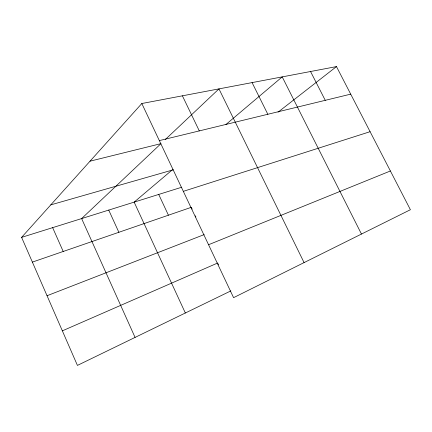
<?xml version="1.0" encoding="UTF-8"?>
<svg xmlns="http://www.w3.org/2000/svg" width="432" height="432" viewBox="0 0 432 432"><rect width="100%" height="100%" fill="white"/><g stroke="black" fill="none" stroke-linecap="round" stroke-linejoin="round"><path stroke-width="0.65" d="M230.828 290.914L77.425 365.407L21.6 237.368L141.815 103.518L336.479 66.593L410.4 209.72L233.577 297.664L141.815 103.518M165.375 139.487L218.965 88.884L304.074 262.602M172.908 169.344L134.147 202.127L185.344 313.006M225.893 124.529L282.215 76.885L361.46 234.058M278.046 112.158L336.479 66.593M62.359 330.847L217.642 263.018L218.5 264.838M208.559 244.733L390.393 170.98M47.045 295.726L204.201 234.592M32.384 262.1L191.306 207.311L192.164 209.131M183.325 191.344L370.1 131.69M21.6 237.368L181.802 187.207M50.782 204.876L173.183 169.835M90.029 161.179L160.985 143.635L81.626 218.57L135.07 337.414M159.343 140.6L350.714 94.149M310.549 71.512L325.264 100.327M252.083 82.604L267.829 114.269M182.401 95.823L199.298 130.901M195.318 215.8L195.89 217.01M158.717 194.432L168.421 215.201M108.734 210.082L118.859 232.286M52.65 227.648L63.207 251.473"/></g></svg>
